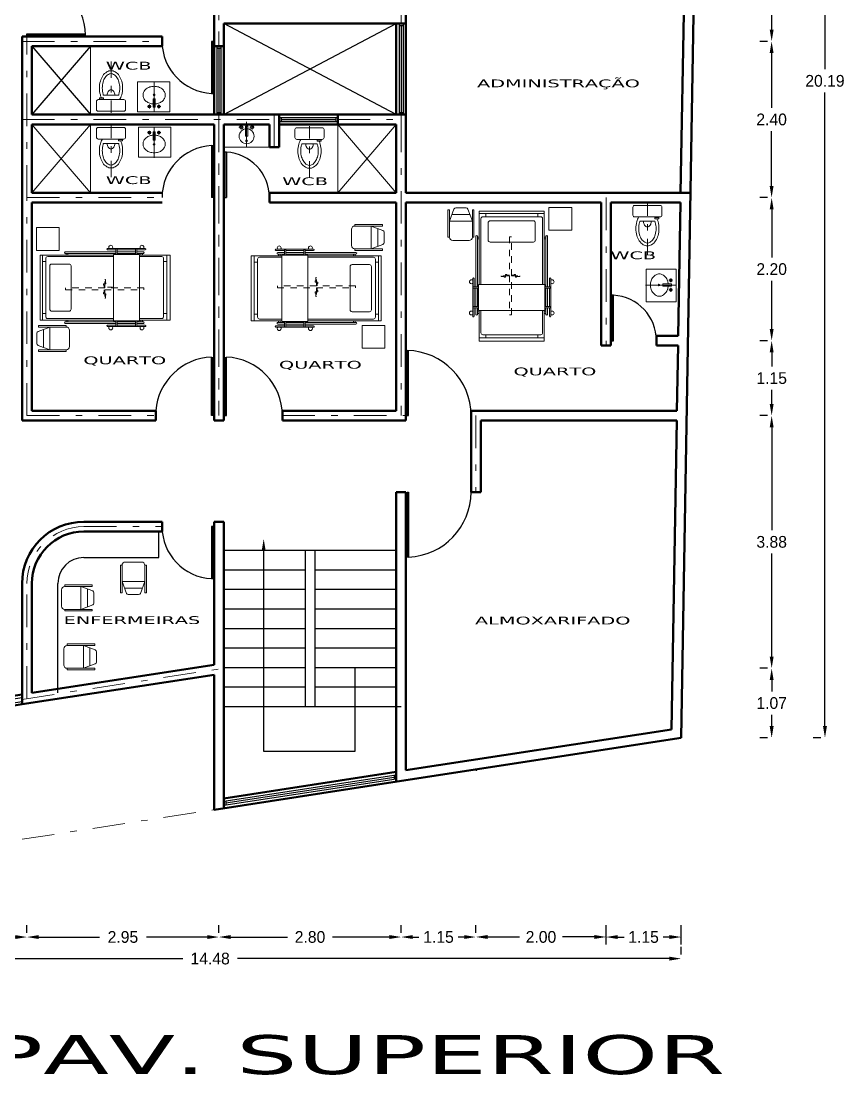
# Model space of a CAD drawing. Extents: x 80.1 to 126.1, y 13.8 to 42.4.
# Drawn here: x 113.45 to 126.12, y 13.94 to 30.13 of the extents above; entities that cross this region are included whole.
import ezdxf

# ---------------------------------------------------------------- set-up
doc = ezdxf.new("R2010")
doc.units = 0
doc.header["$MEASUREMENT"] = 0
doc.header["$PDMODE"] = 2
for name, pattern in [('DASHDOT', [1, 0.5, -0.25, 0, -0.25]), ('DASHDOT2', [0.5, 0.25, -0.125, 0, -0.125]), ('EJES630', [6.3, 5.5, -0.4, 0, -0.4]), ('HIDDEN5', [0.07, 0.04, -0.03])]:
    doc.linetypes.add(name, pattern=pattern)
doc.layers.get('0').update_dxf_attribs({"linetype": 'CONTINUOUS'})
doc.layers.get('DEFPOINTS').update_dxf_attribs({"linetype": 'CONTINUOUS'})
for name, color, linetype, lineweight in [('EJES', 4, 'EJES630', 13), ('MOB', 7, 'CONTINUOUS', 9), ('MUROS', 5, 'CONTINUOUS', 50)]:
    doc.layers.add(name, color=color, linetype=linetype, lineweight=lineweight)
doc.styles.add('100', font='verdana.ttf', dxfattribs={"width": 1.8, "height": 0.12})
doc.dimstyles.get("Standard").update_dxf_attribs({"dimtxt": 0.18045, "dimasz": 0.18, "dimexe": 0.18, "dimexo": 0.0625, "dimgap": 0.09, "dimtad": 0, "dimtih": 1, "dimtoh": 1, "dimzin": 0, "dimdsep": 46, "dimtxsty": 'Standard', "dimblk2": 'CLOSEDBLANK', "dimcen": 0.09, "dimadec": 0, "dimazin": 0, "dimtfac": 1, "dimtofl": 0, "dimtmove": 0, "dimatfit": 3, "dimfxl": 1, "dimtolj": 1, "dimtzin": 0, "dimarcsym": 0})

# ---------------------------------------------------------------- blocks, each defined once
blk = doc.blocks.new('WCCAJA')
at = {"linetype": 'DASHDOT2'}
blk.add_line((0, -0.79), (0, 0), dxfattribs=at)
for points in [[(-0.223, -0.053), (-0.223, -0.178, 0.414214), (-0.196, -0.205), (0.196, -0.205, 0.414214), (0.223, -0.178), (0.223, -0.053, 0.414214), (0.196, -0.027), (-0.196, -0.027, 0.414214)], [(-0.115, -0.272, 0.018298), (-0.121, -0.288, 0.067459), (-0.134, -0.383, 0.067459), (-0.121, -0.477, 0.079812), (-0.089, -0.547, 0.107118), (-0.04, -0.594, 0.139889), (0, -0.605, 0.139889), (0.04, -0.594, 0.107118), (0.089, -0.547, 0.079812), (0.121, -0.477, 0.067459), (0.134, -0.383, 0.067459), (0.121, -0.288, 0.018298), (0.115, -0.272)]]:
    blk.add_lwpolyline(points, format="xyb", close=True)
for points in [[(-0.147, -0.232, 0.042039), (-0.164, -0.277, 0.067459), (-0.178, -0.383, 0.067459), (-0.164, -0.489, 0.079812), (-0.126, -0.572, 0.107118), (-0.064, -0.632, 0.139889), (0, -0.65, 0.139889), (0.064, -0.632, 0.107118), (0.126, -0.572, 0.079812), (0.164, -0.489, 0.067459), (0.178, -0.383, 0.067459), (0.164, -0.277, 0.068576), (0.133, -0.205, 0.107118)], [(-0.133, -0.205, 0.008988), (-0.138, -0.214, 0.067459)], [(-0.06, -0.272, 0.059324), (-0.055, -0.303, 0.07998), (-0.043, -0.331, 0.107107), (-0.022, -0.351, 0.139517), (0, -0.357, 0.139517), (0.022, -0.351, 0.107107), (0.043, -0.331, 0.07998), (0.055, -0.303, 0.059324), (0.06, -0.272, 0.067669)]]:
    blk.add_lwpolyline(points, format="xyb")
blk.add_lwpolyline([(-0.116, -0.214), (-0.116, -0.232), (-0.178, -0.232), (-0.178, -0.214)], close=True)
blk = doc.blocks.new('*D70')
at = {"color": 0, "lineweight": -2}
for p, q in [((111.994, 16.121), (111.994, 16.238)), ((113.544, 16.121), (113.544, 16.238)), ((112.174, 16.058), (112.438, 16.058)), ((113.364, 16.058), (113.099, 16.058))]:
    blk.add_line(p, q, dxfattribs=at)
at = {"color": 0}
for points in [[(112.174, 16.088), (112.174, 16.028), (111.994, 16.058)], [(113.364, 16.088), (113.364, 16.028), (113.544, 16.058)]]:
    blk.add_solid(points, dxfattribs=at)
at = {"layer": 'DEFPOINTS', "color": 0}
for p in [(111.994, 16.058), (113.544, 16.058), (113.544, 16.058)]:
    blk.add_point(p, dxfattribs=at)
at = {"color": 0, "insert": (112.769, 16.058), "char_height": 0.1804, "attachment_point": 5}
blk.add_mtext('\\A1;1.55', dxfattribs=at)
blk = doc.blocks.new('_ClosedBlank')
at = {"color": 0, "linetype": 'ByBlock', "lineweight": -2}
for p, q in [((-1, 0.167), (0, 0)), ((-1, 0.167), (-1, -0.167)), ((0, 0), (-1, -0.167))]:
    blk.add_line(p, q, dxfattribs=at)
blk = doc.blocks.new('*D71')
at = {"color": 0, "lineweight": -2}
for p, q in [((113.544, 16.121), (113.544, 16.238)), ((116.495, 16.121), (116.495, 16.238)), ((113.724, 16.058), (114.658, 16.058)), ((116.315, 16.058), (115.38, 16.058))]:
    blk.add_line(p, q, dxfattribs=at)
at = {"color": 0}
for points in [[(113.724, 16.088), (113.724, 16.028), (113.544, 16.058)], [(116.315, 16.088), (116.315, 16.028), (116.495, 16.058)]]:
    blk.add_solid(points, dxfattribs=at)
at = {"layer": 'DEFPOINTS', "color": 0}
for p in [(113.544, 16.058), (116.495, 16.058), (116.495, 16.058)]:
    blk.add_point(p, dxfattribs=at)
at = {"color": 0, "insert": (115.019, 16.058), "char_height": 0.1804, "attachment_point": 5}
blk.add_mtext('\\A1;2.95', dxfattribs=at)
blk = doc.blocks.new('*D72')
at = {"color": 0, "lineweight": -2}
for p, q in [((116.495, 16.121), (116.495, 16.238)), ((119.295, 16.121), (119.295, 16.238)), ((116.675, 16.058), (117.549, 16.058)), ((119.115, 16.058), (118.24, 16.058))]:
    blk.add_line(p, q, dxfattribs=at)
at = {"color": 0}
for points in [[(116.675, 16.088), (116.675, 16.028), (116.495, 16.058)], [(119.115, 16.088), (119.115, 16.028), (119.295, 16.058)]]:
    blk.add_solid(points, dxfattribs=at)
at = {"layer": 'DEFPOINTS', "color": 0}
for p in [(116.495, 16.058), (119.295, 16.058), (119.295, 16.058)]:
    blk.add_point(p, dxfattribs=at)
at = {"color": 0, "insert": (117.895, 16.058), "char_height": 0.1804, "attachment_point": 5}
blk.add_mtext('\\A1;2.80', dxfattribs=at)
blk = doc.blocks.new('*D73')
at = {"color": 0, "lineweight": -2}
for p, q in [((119.295, 16.121), (119.295, 16.238)), ((120.445, 16.121), (120.445, 16.238)), ((119.475, 16.058), (119.569, 16.058)), ((120.265, 16.058), (120.17, 16.058))]:
    blk.add_line(p, q, dxfattribs=at)
at = {"color": 0}
for points in [[(119.475, 16.088), (119.475, 16.028), (119.295, 16.058)], [(120.265, 16.088), (120.265, 16.028), (120.445, 16.058)]]:
    blk.add_solid(points, dxfattribs=at)
at = {"layer": 'DEFPOINTS', "color": 0}
for p in [(119.295, 16.058), (120.445, 16.058), (120.445, 16.058)]:
    blk.add_point(p, dxfattribs=at)
at = {"color": 0, "insert": (119.87, 16.058), "char_height": 0.1804, "attachment_point": 5}
blk.add_mtext('\\A1;1.15', dxfattribs=at)
blk = doc.blocks.new('*D74')
at = {"color": 0, "lineweight": -2}
for p, q in [((109.12, 15.789), (109.12, 15.906)), ((123.599, 15.789), (123.599, 15.906)), ((109.3, 15.726), (115.939, 15.726)), ((123.419, 15.726), (116.78, 15.726))]:
    blk.add_line(p, q, dxfattribs=at)
at = {"color": 0}
for points in [[(109.3, 15.756), (109.3, 15.696), (109.12, 15.726)], [(123.419, 15.756), (123.419, 15.696), (123.599, 15.726)]]:
    blk.add_solid(points, dxfattribs=at)
at = {"layer": 'DEFPOINTS', "color": 0}
for p in [(109.12, 15.726), (123.599, 15.726), (123.599, 15.726)]:
    blk.add_point(p, dxfattribs=at)
at = {"color": 0, "insert": (116.36, 15.726), "char_height": 0.1804, "attachment_point": 5}
blk.add_mtext('\\A1;14.48', dxfattribs=at)
blk = doc.blocks.new('*D75')
at = {"color": 0, "lineweight": -2}
for p, q in [((120.445, 16.122), (120.445, 16.239)), ((122.445, 16.122), (122.445, 16.239)), ((120.625, 16.059), (121.114, 16.059)), ((122.265, 16.059), (121.775, 16.059))]:
    blk.add_line(p, q, dxfattribs=at)
at = {"color": 0}
for points in [[(120.625, 16.089), (120.625, 16.029), (120.445, 16.059)], [(122.265, 16.089), (122.265, 16.029), (122.445, 16.059)]]:
    blk.add_solid(points, dxfattribs=at)
at = {"layer": 'DEFPOINTS', "color": 0}
for p in [(120.445, 16.059), (122.445, 16.059), (122.445, 16.059)]:
    blk.add_point(p, dxfattribs=at)
at = {"color": 0, "insert": (121.445, 16.059), "char_height": 0.1804, "attachment_point": 5}
blk.add_mtext('\\A1;2.00', dxfattribs=at)
blk = doc.blocks.new('*D76')
at = {"color": 0, "lineweight": -2}
for p, q in [((122.445, 15.941), (122.445, 16.238)), ((123.599, 15.941), (123.599, 16.238)), ((122.625, 16.058), (122.722, 16.058)), ((123.419, 16.058), (123.323, 16.058))]:
    blk.add_line(p, q, dxfattribs=at)
at = {"color": 0}
for points in [[(122.625, 16.088), (122.625, 16.028), (122.445, 16.058)], [(123.419, 16.088), (123.419, 16.028), (123.599, 16.058)]]:
    blk.add_solid(points, dxfattribs=at)
at = {"layer": 'DEFPOINTS', "color": 0}
for p in [(123.599, 16.058), (122.445, 15.878), (123.599, 15.878)]:
    blk.add_point(p, dxfattribs=at)
at = {"color": 0, "insert": (123.022, 16.058), "char_height": 0.1804, "attachment_point": 5}
blk.add_mtext('\\A1;1.15', dxfattribs=at)
blk = doc.blocks.new('*D89')
at = {"color": 0, "lineweight": -2}
for p, q in [((124.929, 27.422), (124.811, 27.422)), ((124.991, 27.242), (124.991, 26.502)), ((124.991, 25.402), (124.991, 26.142)), ((124.929, 25.222), (124.811, 25.222))]:
    blk.add_line(p, q, dxfattribs=at)
at = {"color": 0}
for points in [[(124.961, 27.242), (125.021, 27.242), (124.991, 27.422)], [(124.961, 25.402), (125.021, 25.402), (124.991, 25.222)]]:
    blk.add_solid(points, dxfattribs=at)
at = {"layer": 'DEFPOINTS', "color": 0}
for p in [(124.991, 27.422), (124.991, 25.222), (124.991, 25.222)]:
    blk.add_point(p, dxfattribs=at)
at = {"color": 0, "insert": (124.991, 26.322), "char_height": 0.1804, "attachment_point": 5}
blk.add_mtext('\\A1;2.20', dxfattribs=at)
blk = doc.blocks.new('*D90')
at = {"color": 0, "lineweight": -2}
for p, q in [((124.929, 25.222), (124.811, 25.222)), ((124.991, 25.042), (124.991, 24.827)), ((124.991, 24.252), (124.991, 24.467)), ((124.929, 24.072), (124.811, 24.072))]:
    blk.add_line(p, q, dxfattribs=at)
at = {"color": 0}
for points in [[(124.961, 25.042), (125.021, 25.042), (124.991, 25.222)], [(124.961, 24.252), (125.021, 24.252), (124.991, 24.072)]]:
    blk.add_solid(points, dxfattribs=at)
at = {"layer": 'DEFPOINTS', "color": 0}
for p in [(124.991, 25.222), (124.991, 24.072), (124.991, 24.072)]:
    blk.add_point(p, dxfattribs=at)
at = {"color": 0, "insert": (124.991, 24.647), "char_height": 0.1804, "attachment_point": 5}
blk.add_mtext('\\A1;1.15', dxfattribs=at)
blk = doc.blocks.new('*D91')
at = {"color": 0, "lineweight": -2}
for p, q in [((124.929, 20.188), (124.811, 20.188)), ((124.991, 20.008), (124.991, 19.834)), ((124.991, 19.299), (124.991, 19.473)), ((124.929, 19.119), (124.811, 19.119))]:
    blk.add_line(p, q, dxfattribs=at)
at = {"color": 0}
for points in [[(124.961, 20.008), (125.021, 20.008), (124.991, 20.188)], [(124.961, 19.299), (125.021, 19.299), (124.991, 19.119)]]:
    blk.add_solid(points, dxfattribs=at)
at = {"layer": 'DEFPOINTS', "color": 0}
for p in [(124.991, 20.188), (124.991, 19.119), (124.991, 19.119)]:
    blk.add_point(p, dxfattribs=at)
at = {"color": 0, "insert": (124.991, 19.653), "char_height": 0.1804, "attachment_point": 5}
blk.add_mtext('\\A1;1.07', dxfattribs=at)
blk = doc.blocks.new('*D92')
at = {"color": 0, "lineweight": -2}
for p, q in [((125.872, 39.31), (125.99, 39.31)), ((125.81, 39.13), (125.81, 29.395)), ((125.81, 19.299), (125.81, 29.035)), ((125.747, 19.119), (125.63, 19.119))]:
    blk.add_line(p, q, dxfattribs=at)
at = {"color": 0}
for points in [[(125.78, 39.13), (125.84, 39.13), (125.81, 39.31)], [(125.78, 19.299), (125.84, 19.299), (125.81, 19.119)]]:
    blk.add_solid(points, dxfattribs=at)
at = {"layer": 'DEFPOINTS', "color": 0}
for p in [(125.81, 39.31), (125.81, 19.119), (125.81, 19.119)]:
    blk.add_point(p, dxfattribs=at)
at = {"color": 0, "insert": (125.81, 29.215), "char_height": 0.1804, "attachment_point": 5}
blk.add_mtext('\\A1;20.19', dxfattribs=at)
blk = doc.blocks.new('*D106')
at = {"color": 0, "lineweight": -2}
for p, q in [((125.021, 32.122), (125.171, 32.122)), ((124.991, 31.942), (124.991, 31.152)), ((124.991, 30.002), (124.991, 30.792)), ((124.929, 29.822), (124.811, 29.822))]:
    blk.add_line(p, q, dxfattribs=at)
at = {"color": 0}
for points in [[(124.961, 31.942), (125.021, 31.942), (124.991, 32.122)], [(124.961, 30.002), (125.021, 30.002), (124.991, 29.822)]]:
    blk.add_solid(points, dxfattribs=at)
at = {"layer": 'DEFPOINTS', "color": 0}
for p in [(124.959, 32.122), (124.991, 29.822), (124.991, 29.822)]:
    blk.add_point(p, dxfattribs=at)
at = {"color": 0, "insert": (124.991, 30.972), "char_height": 0.1804, "attachment_point": 5}
blk.add_mtext('\\A1;2.30', dxfattribs=at)
blk = doc.blocks.new('*D107')
at = {"color": 0, "lineweight": -2}
for p, q in [((124.929, 24.072), (124.811, 24.072)), ((124.991, 23.892), (124.991, 22.31)), ((124.991, 20.368), (124.991, 21.95)), ((124.929, 20.188), (124.811, 20.188))]:
    blk.add_line(p, q, dxfattribs=at)
at = {"color": 0}
for points in [[(124.961, 23.892), (125.021, 23.892), (124.991, 24.072)], [(124.961, 20.368), (125.021, 20.368), (124.991, 20.188)]]:
    blk.add_solid(points, dxfattribs=at)
at = {"layer": 'DEFPOINTS', "color": 0}
for p in [(124.991, 24.072), (124.991, 20.188), (124.991, 20.188)]:
    blk.add_point(p, dxfattribs=at)
at = {"color": 0, "insert": (124.991, 22.13), "char_height": 0.1804, "attachment_point": 5}
blk.add_mtext('\\A1;3.88', dxfattribs=at)
blk = doc.blocks.new('*D108')
at = {"color": 0, "lineweight": -2}
for p, q in [((124.927, 29.822), (124.81, 29.822)), ((124.99, 29.642), (124.99, 28.802)), ((124.99, 27.602), (124.99, 28.442)), ((124.927, 27.422), (124.81, 27.422))]:
    blk.add_line(p, q, dxfattribs=at)
at = {"color": 0}
for points in [[(124.96, 29.642), (125.02, 29.642), (124.99, 29.822)], [(124.96, 27.602), (125.02, 27.602), (124.99, 27.422)]]:
    blk.add_solid(points, dxfattribs=at)
at = {"layer": 'DEFPOINTS', "color": 0}
for p in [(124.99, 29.822), (124.99, 27.422), (124.99, 27.422)]:
    blk.add_point(p, dxfattribs=at)
at = {"color": 0, "insert": (124.99, 28.622), "char_height": 0.1804, "attachment_point": 5}
blk.add_mtext('\\A1;2.40', dxfattribs=at)
blk = doc.blocks.new('18140127')
blk.add_line((-0.137, 0.1), (0.137, 0.1))
blk.add_lwpolyline([(0.175, -0.25), (0.175, 0.174), (0.2, 0.174), (0.2, -0.25), (0.175, -0.25, -0.414214), (0.125, -0.3), (-0.125, -0.3, -0.414214), (-0.175, -0.25), (-0.175, 0.174), (-0.2, 0.174), (-0.2, -0.25), (-0.175, -0.25)], format="xyb")
blk.add_lwpolyline([(-0.175, 0), (-0.107, 0.181, -0.312633), (-0.079, 0.2), (0.079, 0.2, -0.312633), (0.107, 0.181), (0.175, 0)], format="xyb", close=True)
blk = doc.blocks.new('A$C527F3F08')
at = {"layer": 'MOB', "rotation": 180}
blk.add_blockref('18140127', (0.2, 0.2), dxfattribs=at)
blk = doc.blocks.new('37830054')
at = {"linetype": 'HIDDEN5'}
for points in [[(-0.01, 0.05), (-0.01, 0.18), (-0.02, 0.18), (-0.02, 0.13), (-0.03, 0.13), (-0.03, 0.11), (-0.01, 0.11), (0, 0.11), (0.01, 0.11), (0.01, 0.09), (0, 0.09), (0, 0.05)], [(-0.01, 0.02), (-0.01, -0.11), (-0.02, -0.11), (-0.02, -0.06), (-0.03, -0.06), (-0.03, -0.04), (-0.01, -0.04), (0, -0.04), (0.01, -0.04), (0.01, -0.02), (0, -0.02), (0, 0.02)]]:
    blk.add_lwpolyline(points, dxfattribs=at)
blk.add_lwpolyline([(-0.61, 0.02), (-0.61, 0.05), (0.59, 0.05), (0.59, 0.02)], close=True, dxfattribs=at)
blk = doc.blocks.new('31640053')
for p, q in [((0.038, 0.5), (0.038, -0.5)), ((0.4, 0.525), (0.4, 0.5)), ((0.4, 0.5), (0.425, 0.5)), ((0.425, 0.5), (0.425, 0.525)), ((1.167, 0.51), (1.167, 0.59)), ((1.187, 0.51), (1.187, 0.59)), ((1.187, 0.58), (1.467, 0.58)), ((1.187, 0.55), (1.467, 0.55)), ((1.187, 0.525), (1.467, 0.525)), ((1.467, 0.51), (1.467, 0.59)), ((1.487, 0.51), (1.487, 0.59)), ((1.55, 0.525), (1.55, 0.5)), ((1.55, 0.5), (1.575, 0.5)), ((1.575, 0.5), (1.575, 0.525)), ((1.95, 0.5), (1.95, -0.5)), ((0.038, 0.4), (0.088, 0.4)), ((1.9, 0.4), (1.95, 0.4)), ((0.038, -0.4), (0.088, -0.4)), ((1.9, -0.4), (1.95, -0.4)), ((0.4, -0.5), (0.425, -0.5)), ((0.4, -0.525), (0.4, -0.5)), ((0.425, -0.5), (0.425, -0.525)), ((1.167, -0.51), (1.167, -0.59)), ((1.187, -0.51), (1.187, -0.59)), ((1.187, -0.525), (1.467, -0.525)), ((1.187, -0.55), (1.467, -0.55)), ((1.187, -0.58), (1.467, -0.58)), ((1.467, -0.51), (1.467, -0.59)), ((1.487, -0.51), (1.487, -0.59)), ((1.55, -0.5), (1.55, -0.525)), ((1.575, -0.5), (1.55, -0.5)), ((1.575, -0.525), (1.575, -0.5))]:
    blk.add_line(p, q)
for points in [[(1.127, -0.5), (0, -0.5), (0, 0.5), (1.127, 0.5)], [(1.527, 0.5), (2, 0.5), (2, -0.5), (1.527, -0.5)]]:
    blk.add_lwpolyline(points)
for points in [[(1.167, 0.525), (0.388, 0.525, -1), (0.388, 0.55), (1.167, 0.55)], [(1.487, 0.58), (1.617, 0.58, 1), (1.617, 0.6), (1.037, 0.6, 1), (1.037, 0.58), (1.167, 0.58)], [(1.487, 0.55), (1.588, 0.55, -1), (1.588, 0.525), (1.487, 0.525)], [(1.127, -0.475), (0.118, -0.475, -0.414214), (0.088, -0.445), (0.088, 0.445, -0.414214), (0.118, 0.475), (1.127, 0.475)], [(1.527, 0.475), (1.87, 0.475, -0.414214), (1.9, 0.445), (1.9, -0.445, -0.414214), (1.87, -0.475), (1.527, -0.475)], [(1.167, -0.525), (0.388, -0.525, 1), (0.388, -0.55), (1.167, -0.55)], [(1.487, -0.58), (1.617, -0.58, -1), (1.617, -0.6), (1.037, -0.6, -1), (1.037, -0.58), (1.167, -0.58)], [(1.487, -0.55), (1.588, -0.55, 1), (1.588, -0.525), (1.487, -0.525)]]:
    blk.add_lwpolyline(points, format="xyb")
blk.add_lwpolyline([(1.527, -0.51), (1.127, -0.51), (1.127, 0.51), (1.527, 0.51)], close=True)
blk.add_lwpolyline([(0.15, -0.332, 0.414214), (0.18, -0.362), (0.447, -0.362, 0.414214), (0.477, -0.332), (0.477, 0.333, 0.414214), (0.447, 0.363), (0.18, 0.363, 0.414214), (0.15, 0.333)], format="xyb", close=True)
for centre, radius, start, end in [((1.087, 0.62), 0.03, 318.1897, 221.8103), ((1.567, 0.62), 0.03, 318.1897, 221.8103), ((1.177, 0.59), 0.01, 0, 180), ((1.477, 0.59), 0.01, 0, 180), ((1.087, -0.62), 0.03, 138.1897, 41.8103), ((1.177, -0.59), 0.01, 180, 0), ((1.477, -0.59), 0.01, 180, 0), ((1.567, -0.62), 0.03, 138.1897, 41.8103)]:
    blk.add_arc(centre, radius, start, end)
blk = doc.blocks.new('31430059')
blk.add_lwpolyline([(0, 0), (0, -0.35), (0.35, -0.35), (0.35, 0)], close=True)

msp = doc.modelspace()

# ---------------------------------------------------------------- linework, layer by layer
for p, q in [((119.22, 28.697), (116.57, 30.097)), ((116.57, 28.697), (119.22, 30.097)), ((119.265, 30.097), (119.265, 28.697)), ((119.265, 30.067), (119.325, 30.067)), ((119.295, 30.067), (119.295, 28.727)), ((119.325, 30.097), (119.325, 28.697)), ((113.544, 29.917), (113.544, 29.937)), ((113.544, 29.937), (114.446, 29.937)), ((113.544, 29.917), (114.446, 29.917)), ((116.4, 29.822), (116.38, 29.822)), ((116.38, 29.822), (116.38, 29.023)), ((116.4, 29.822), (116.4, 29.023)), ((114.519, 29.747), (113.619, 28.697)), ((113.619, 29.747), (114.519, 28.697)), ((116.465, 29.747), (116.465, 28.697)), ((116.465, 29.717), (116.525, 29.717)), ((116.495, 29.717), (116.495, 28.727)), ((116.525, 29.747), (116.525, 28.697)), ((116.38, 29.023), (116.4, 29.023)), ((116.465, 28.727), (116.525, 28.727)), ((119.265, 28.727), (119.325, 28.727)), ((117.42, 28.652), (118.32, 28.652)), ((117.42, 28.592), (118.32, 28.592)), ((117.45, 28.652), (117.45, 28.592)), ((117.45, 28.622), (118.29, 28.622)), ((116.38, 28.221), (116.38, 27.422)), ((116.38, 28.221), (116.4, 28.221)), ((116.4, 27.422), (116.4, 28.222)), ((116.59, 27.422), (116.59, 28.121)), ((116.61, 28.121), (116.59, 28.121)), ((116.61, 28.121), (116.61, 27.422)), ((116.4, 27.422), (116.38, 27.422)), ((116.59, 27.422), (116.61, 27.422)), ((122.54, 25.222), (122.54, 25.921)), ((122.56, 25.921), (122.54, 25.921)), ((122.56, 25.222), (122.56, 25.921)), ((122.54, 25.222), (122.56, 25.222)), ((116.38, 24.072), (116.38, 24.971)), ((116.4, 24.072), (116.4, 24.971)), ((116.59, 24.072), (116.59, 24.971)), ((116.61, 24.072), (116.61, 24.971)), ((119.39, 24.072), (119.39, 25.072)), ((119.41, 24.072), (119.41, 25.071)), ((116.4, 24.072), (116.38, 24.072)), ((116.421, 23.997), (116.42, 23.997)), ((116.59, 24.072), (116.61, 24.072)), ((119.39, 24.072), (119.41, 24.072)), ((119.39, 22.897), (119.41, 22.897)), ((119.39, 22.897), (119.39, 21.898)), ((119.41, 22.897), (119.41, 21.898)), ((116.4, 22.365), (116.38, 22.365)), ((116.38, 22.365), (116.38, 21.566)), ((116.4, 22.365), (116.4, 21.566)), ((115.57, 21.89), (115.57, 22.29)), ((114.419, 21.89), (115.57, 21.89)), ((119.22, 21.997), (116.57, 21.997)), ((117.182, 21.997), (117.182, 18.917)), ((117.82, 21.997), (117.82, 19.597)), ((117.97, 21.997), (117.97, 19.597)), ((119.41, 21.898), (119.39, 21.898)), ((116.38, 21.566), (116.4, 21.566)), ((117.82, 21.697), (116.57, 21.697)), ((119.22, 21.697), (117.97, 21.697)), ((114.019, 19.809), (114.019, 21.49)), ((117.82, 21.397), (116.57, 21.397)), ((119.22, 21.397), (117.97, 21.397)), ((117.82, 21.097), (116.57, 21.097)), ((117.82, 21.097), (116.57, 21.097)), ((119.22, 21.097), (117.97, 21.097)), ((119.22, 21.097), (117.97, 21.097)), ((117.82, 20.797), (116.57, 20.797)), ((119.22, 20.797), (117.97, 20.797)), ((117.82, 20.497), (116.57, 20.497)), ((119.22, 20.497), (117.97, 20.497)), ((117.82, 20.197), (116.57, 20.197)), ((119.22, 20.197), (117.97, 20.197)), ((118.588, 18.917), (118.588, 20.197)), ((117.82, 19.897), (116.57, 19.897)), ((119.22, 19.897), (117.97, 19.897)), ((109.27, 19.095), (113.469, 19.741)), ((109.274, 19.035), (113.469, 19.68)), ((119.295, 19.597), (116.57, 19.597)), ((123.458, 19.297), (123.452, 19.297)), ((117.182, 18.917), (118.588, 18.917)), ((120.445, 18.634), (120.448, 18.614)), ((116.57, 18.144), (119.22, 18.552)), ((116.57, 18.083), (119.22, 18.491)), ((116.6, 18.118), (119.19, 18.517)), ((119.19, 18.547), (119.19, 18.486)), ((116.6, 18.148), (116.6, 18.088))]:
    msp.add_line(p, q)
for centre, radius, start, end in [((113.549, 29.9), 0.897, 1.1119, 90.3597), ((116.42, 29.822), 0.8, 180, 267.134), ((116.42, 27.422), 0.8, 92.858, 180.0079), ((116.57, 27.422), 0.7, 360, 86.7242), ((122.52, 25.222), 0.7, 0, 86.7242), ((116.42, 24.072), 0.9, 92.5473, 175.2198), ((116.57, 24.072), 0.9, 360, 87.4527), ((119.37, 24.072), 1, 0, 88.854), ((119.37, 22.897), 1, 272.2924, 0), ((116.42, 22.365), 0.8, 180, 267.134), ((114.419, 21.49), 0.4, 90, 180)]:
    msp.add_arc(centre, radius, start, end)
msp.add_solid([(117.153, 21.999), (117.213, 21.999), (117.183, 22.179)])
at = {"layer": 'EJES', "linetype": 'DASHDOT'}
for p, q in [((123.599, 19.119), (123.943, 39.31)), ((116.495, 33.272), (116.495, 29.747)), ((116.495, 33.197), (116.495, 29.747)), ((119.295, 30.247), (119.295, 30.097)), ((113.469, 29.822), (115.62, 29.822)), ((113.544, 27.422), (113.544, 29.897)), ((113.544, 27.422), (113.544, 29.822)), ((116.495, 28.697), (116.495, 24.072)), ((117.345, 28.697), (117.345, 28.197)), ((119.295, 28.697), (119.295, 28.622)), ((113.469, 28.622), (117.42, 28.622)), ((116.495, 28.622), (116.495, 24.072)), ((118.32, 28.622), (119.295, 28.622)), ((119.295, 28.622), (119.295, 24.072)), ((113.544, 27.422), (115.62, 27.422)), ((113.544, 24.072), (113.544, 27.422)), ((122.445, 27.422), (122.445, 25.147)), ((113.544, 24.072), (115.523, 24.072)), ((113.544, 24.072), (115.523, 24.072)), ((117.47, 24.072), (119.37, 24.072)), ((120.445, 24.072), (120.445, 22.897)), ((114.419, 22.365), (115.62, 22.365)), ((114.419, 22.365), (115.62, 22.365)), ((113.544, 19.722), (113.544, 21.49)), ((113.544, 19.722), (113.544, 21.49)), ((113.469, 19.71), (116.495, 20.176)), ((119.37, 18.468), (123.599, 19.119)), ((109.12, 16.891), (119.37, 18.468))]:
    msp.add_line(p, q, dxfattribs=at)
at = {"layer": 'EJES'}
msp.add_line((114.857, 26.045), (114.782, 26.045), dxfattribs=at)
at = {"layer": 'EJES', "linetype": 'DASHDOT'}
msp.add_arc((114.419, 21.49), 0.875, 90, 180, dxfattribs=at)
at = {"layer": 'MOB'}
for p, q in [((114.519, 28.697), (114.519, 29.747)), ((115.499, 28.749), (115.499, 29.208)), ((115.426, 28.791), (115.426, 28.85)), ((115.572, 28.791), (115.572, 28.85)), ((115.455, 28.821), (115.397, 28.821)), ((115.601, 28.821), (115.543, 28.821)), ((114.519, 28.547), (113.619, 27.497)), ((113.619, 28.547), (114.519, 27.497)), ((114.519, 27.497), (114.519, 28.547)), ((116.837, 28.537), (116.837, 28.47)), ((116.921, 28.586), (116.921, 28.197)), ((117.005, 28.537), (117.005, 28.47)), ((118.29, 28.652), (118.29, 28.592)), ((119.22, 28.547), (118.32, 27.497)), ((118.32, 28.547), (119.22, 27.497)), ((118.32, 28.547), (118.32, 27.497)), ((115.397, 28.421), (115.455, 28.421)), ((115.426, 28.45), (115.426, 28.392)), ((115.499, 28.493), (115.499, 28.034)), ((115.543, 28.421), (115.601, 28.421)), ((115.572, 28.45), (115.572, 28.392)), ((116.803, 28.503), (116.87, 28.503)), ((116.972, 28.503), (117.039, 28.503)), ((117.27, 28.197), (116.57, 28.197)), ((123.511, 26.078), (123.053, 26.078)), ((123.469, 26.151), (123.411, 26.151)), ((123.44, 26.18), (123.44, 26.121)), ((123.469, 26.005), (123.411, 26.005)), ((123.44, 26.034), (123.44, 25.976))]:
    msp.add_line(p, q, dxfattribs=at)
for points in [[(115.742, 28.738), (115.242, 28.738), (115.242, 29.199), (115.742, 29.199)], [(115.483, 28.809), (115.515, 28.809), (115.515, 28.94), (115.483, 28.94)], [(116.94, 28.517), (116.902, 28.517), (116.902, 28.365), (116.94, 28.365)], [(115.256, 28.504), (115.756, 28.504), (115.756, 28.043), (115.256, 28.043)], [(115.515, 28.433), (115.483, 28.433), (115.483, 28.302), (115.515, 28.302)], [(123.523, 26.321), (123.523, 25.821), (123.062, 25.821), (123.062, 26.321)], [(123.452, 26.061), (123.452, 26.094), (123.32, 26.094), (123.32, 26.061)]]:
    msp.add_lwpolyline(points, close=True, dxfattribs=at)
for points in [[(115.483, 28.861, -0.06071), (115.432, 28.871, -0.088636), (115.378, 28.9, -0.105076), (115.34, 28.946, -0.120634), (115.328, 28.996, -0.120634), (115.34, 29.047, -0.105076), (115.378, 29.092, -0.088636), (115.432, 29.122, -0.079717), (115.499, 29.132, -0.079717), (115.566, 29.122, -0.088636), (115.62, 29.092, -0.105076), (115.658, 29.047, -0.120634), (115.67, 28.996, -0.120634), (115.658, 28.946, -0.105076), (115.62, 28.9, -0.088636), (115.566, 28.871, -0.06071), (115.515, 28.861)], [(115.515, 28.381, -0.06071), (115.566, 28.371, -0.088636), (115.62, 28.342, -0.105076), (115.658, 28.296, -0.120634), (115.67, 28.246, -0.120634), (115.658, 28.195, -0.105076), (115.62, 28.149, -0.088636), (115.566, 28.12, -0.079717), (115.499, 28.11, -0.079717), (115.432, 28.12, -0.088636), (115.378, 28.149, -0.105076), (115.34, 28.195, -0.120634), (115.328, 28.246, -0.120634), (115.34, 28.296, -0.105076), (115.378, 28.342, -0.088636), (115.432, 28.371, -0.06071), (115.483, 28.381)], [(123.4, 26.061, -0.06071), (123.39, 26.011, -0.088636), (123.361, 25.957, -0.105076), (123.315, 25.919, -0.120634), (123.264, 25.906, -0.120634), (123.214, 25.919, -0.105076), (123.168, 25.957, -0.088636), (123.139, 26.011, -0.079717), (123.128, 26.078, -0.079717), (123.139, 26.145, -0.088636), (123.168, 26.199, -0.105076), (123.214, 26.237, -0.120634), (123.264, 26.249, -0.120634), (123.315, 26.237, -0.105076), (123.361, 26.199, -0.088636), (123.39, 26.145, -0.06071), (123.4, 26.094)]]:
    msp.add_lwpolyline(points, format="xyb", dxfattribs=at)
for centre, radius in [((115.499, 29.001), 0.0127), ((115.426, 28.821), 0.0219), ((115.572, 28.821), 0.0219), ((116.837, 28.503), 0.0253), ((117.005, 28.503), 0.0253), ((115.426, 28.421), 0.0219), ((115.572, 28.421), 0.0219), ((116.921, 28.365), 0.115), ((115.499, 28.24), 0.0127), ((116.921, 28.294), 0.0147), ((123.259, 26.078), 0.0127), ((123.44, 26.151), 0.0219), ((123.44, 26.005), 0.0219)]:
    msp.add_circle(centre, radius, dxfattribs=at)
at = {"layer": 'MUROS', "linetype": 'Continuous'}
for p, q in [((123.599, 19.119), (123.943, 39.31)), ((123.592, 27.497), (123.69, 33.272)), ((116.42, 33.197), (116.42, 29.897)), ((119.37, 30.247), (119.37, 28.697)), ((116.57, 30.097), (119.295, 30.097)), ((116.57, 30.097), (116.57, 28.697)), ((119.22, 30.097), (119.22, 28.697)), ((119.295, 30.097), (119.37, 30.097)), ((113.469, 27.347), (113.469, 29.897)), ((113.469, 29.897), (115.623, 29.897)), ((115.62, 29.897), (115.62, 29.747)), ((116.42, 29.897), (116.42, 28.697)), ((113.619, 28.697), (113.619, 29.747)), ((113.619, 29.747), (115.623, 29.747)), ((116.42, 29.747), (116.57, 29.747)), ((113.619, 28.697), (116.495, 28.697)), ((116.495, 28.697), (116.57, 28.697)), ((116.57, 28.697), (119.22, 28.697)), ((117.42, 28.697), (117.42, 28.547)), ((118.32, 28.697), (118.32, 28.547)), ((119.22, 28.697), (119.37, 28.697)), ((119.37, 28.697), (119.37, 27.497)), ((113.619, 27.497), (113.619, 28.547)), ((113.619, 28.547), (116.42, 28.547)), ((116.42, 28.547), (116.42, 27.347)), ((116.57, 28.547), (116.57, 23.997)), ((116.57, 28.547), (117.27, 28.547)), ((117.27, 28.547), (117.27, 28.197)), ((117.42, 28.547), (119.22, 28.547)), ((117.42, 28.547), (117.42, 28.197)), ((119.22, 28.547), (119.22, 27.497)), ((117.27, 28.197), (117.42, 28.197)), ((113.619, 27.497), (115.62, 27.497)), ((117.27, 27.497), (119.22, 27.497)), ((117.27, 27.497), (117.27, 27.347)), ((119.37, 27.497), (123.742, 27.497)), ((113.469, 23.997), (113.469, 27.347)), ((113.619, 24.147), (113.619, 27.347)), ((113.619, 27.347), (115.62, 27.347)), ((116.42, 27.347), (116.42, 23.997)), ((117.27, 27.347), (119.22, 27.347)), ((119.22, 27.347), (119.22, 24.147)), ((119.37, 27.347), (119.37, 23.997)), ((119.37, 27.347), (122.37, 27.347)), ((122.37, 27.347), (122.37, 25.147)), ((122.52, 27.347), (122.52, 25.147)), ((122.52, 27.347), (123.589, 27.347)), ((123.554, 25.297), (123.589, 27.347)), ((123.22, 25.297), (123.554, 25.297)), ((123.22, 25.297), (123.22, 25.147)), ((122.37, 25.147), (122.52, 25.147)), ((123.22, 25.147), (123.552, 25.147)), ((123.535, 24.147), (123.552, 25.147)), ((113.619, 24.147), (115.523, 24.147)), ((115.523, 24.147), (115.523, 23.997)), ((117.47, 24.147), (119.22, 24.147)), ((117.47, 23.997), (117.47, 24.147)), ((120.37, 24.147), (123.535, 24.147)), ((120.37, 24.147), (120.37, 22.897)), ((113.469, 23.997), (115.523, 23.997)), ((116.42, 23.997), (116.57, 23.997)), ((117.47, 23.997), (119.37, 23.997)), ((120.52, 23.997), (120.52, 22.897)), ((120.52, 23.997), (123.532, 23.997)), ((123.452, 19.248), (123.532, 23.997)), ((119.22, 22.897), (119.37, 22.897)), ((119.22, 22.897), (119.22, 19.597)), ((119.37, 22.897), (119.37, 18.62)), ((120.37, 22.897), (120.52, 22.897)), ((114.419, 22.44), (115.623, 22.44)), ((115.62, 22.44), (115.62, 22.29)), ((116.42, 22.44), (116.42, 20.24)), ((116.42, 22.44), (116.57, 22.44)), ((116.57, 22.44), (116.57, 18.189)), ((114.419, 22.29), (115.623, 22.29)), ((113.469, 19.786), (113.469, 21.49)), ((113.619, 19.809), (113.619, 21.49)), ((113.469, 19.635), (116.42, 20.089)), ((113.619, 19.809), (116.42, 20.24)), ((116.42, 20.089), (116.42, 18.015)), ((109.27, 19.14), (113.469, 19.786)), ((113.469, 19.635), (113.469, 19.786)), ((109.12, 18.966), (113.469, 19.635)), ((119.22, 19.597), (119.22, 18.597)), ((119.37, 18.62), (123.452, 19.248)), ((119.37, 18.468), (123.599, 19.119)), ((116.42, 18.015), (119.37, 18.468)), ((116.57, 18.189), (119.22, 18.597)), ((119.22, 18.597), (119.22, 18.445)), ((116.57, 18.189), (116.57, 18.038))]:
    msp.add_line(p, q, dxfattribs=at)
for radius in [0.95, 0.8]:
    msp.add_arc((114.419, 21.49), radius, 90, 180, dxfattribs=at)

# ---------------------------------------------------------------- block references
msp.add_blockref('A$C527F3F08', (114.981, 21.321))
at = {"xscale": -1, "rotation": 90}
for p in [(114.574, 21.469), (114.611, 20.563)]:
    msp.add_blockref('A$C527F3F08', p, dxfattribs=at)
at = {"layer": 'MOB', "xscale": -1}
for name, p, rotation in [('WCCAJA', (114.836, 28.722), 180), ('31640053', (120.996, 27.215), 90), ('18140127', (118.835, 26.81), 270), ('37830054', (120.941, 26.231), 270), ('31640053', (113.745, 26.039), 180), ('37830054', (118.004, 26.084), 180), ('18140127', (113.898, 25.258), 90)]:
    msp.add_blockref(name, p, dxfattribs=dict(at, rotation=rotation))
for name, p in [('WCCAJA', (114.836, 28.527)), ('WCCAJA', (117.887, 28.522)), ('18140127', (120.215, 27.062)), ('WCCAJA', (123.081, 27.329)), ('31640053', (118.988, 26.029)), ('37830054', (114.729, 25.984))]:
    msp.add_blockref(name, p, dxfattribs=at)
at = {"layer": 'MOB'}
for p, rotation in [((121.918, 27.27), 270), ((119.044, 25.107), 180)]:
    msp.add_blockref('31430059', p, dxfattribs=dict(at, rotation=rotation))
msp.add_blockref('31430059', (113.69, 26.961), dxfattribs=at)

# ---------------------------------------------------------------- texts
at = {"color": 0, "style": '100', "width": 1.8}
for s, height, p in [('WCB', 0.12, (114.756, 29.389)), ('ADMINISTRAÇÃO', 0.12, (120.462, 29.117)), ('WCB', 0.12, (114.756, 27.63)), ('WCB', 0.12, (117.468, 27.613)), ('WCB', 0.12, (122.512, 26.475)), ('QUARTO', 0.12, (114.411, 24.861)), ('QUARTO', 0.12, (117.418, 24.793)), ('QUARTO', 0.12, (121.023, 24.69)), ('ENFERMEIRAS', 0.12, (114.108, 20.869)), ('ALMOXARIFADO', 0.12, (120.43, 20.862)), ('02 - PAV. SUPERIOR', 0.6, (109.537, 13.951))]:
    msp.add_text(s, height=height, dxfattribs=at).set_placement(p)

# ---------------------------------------------------------------- dimensions: what is measured, and where the dimension line sits
at = {"color": 1}
for base, p1, p2, picture, middle in [((125.81, 19.119), (125.81, 39.31), (125.81, 19.119), '*D92', (125.81, 29.215)), ((124.991, 29.822), (124.959, 32.122), (124.991, 29.822), '*D106', (124.991, 30.972)), ((124.99, 27.422), (124.99, 29.822), (124.99, 27.422), '*D108', (124.99, 28.622)), ((124.991, 25.222), (124.991, 27.422), (124.991, 25.222), '*D89', (124.991, 26.322)), ((124.991, 24.072), (124.991, 25.222), (124.991, 24.072), '*D90', (124.991, 24.647)), ((124.991, 20.188), (124.991, 24.072), (124.991, 20.188), '*D107', (124.991, 22.13)), ((124.991, 19.119), (124.991, 20.188), (124.991, 19.119), '*D91', (124.991, 19.653))]:
    dim = msp.add_linear_dim(base=base, p1=p1, p2=p2, angle=90, dimstyle='Standard', dxfattribs=at)
    dim.commit()
    dim.dimension.update_dxf_attribs({"geometry": picture, "text_midpoint": middle})
for base, p1, p2, picture, middle in [((113.544, 16.058), (111.994, 16.058), (113.544, 16.058), '*D70', (112.769, 16.058)), ((116.495, 16.058), (113.544, 16.058), (116.495, 16.058), '*D71', (115.019, 16.058)), ((119.295, 16.058), (116.495, 16.058), (119.295, 16.058), '*D72', (117.895, 16.058)), ((120.445, 16.058), (119.295, 16.058), (120.445, 16.058), '*D73', (119.87, 16.058)), ((122.445, 16.059), (120.445, 16.059), (122.445, 16.059), '*D75', (121.445, 16.059)), ((123.599, 16.058), (122.445, 15.878), (123.599, 15.878), '*D76', (123.022, 16.058)), ((123.599, 15.726), (109.12, 15.726), (123.599, 15.726), '*D74', (116.36, 15.726))]:
    dim = msp.add_linear_dim(base=base, p1=p1, p2=p2, dimstyle='Standard', dxfattribs=at)
    dim.commit()
    dim.dimension.update_dxf_attribs({"geometry": picture, "text_midpoint": middle})

doc.saveas('drawing.dxf')
